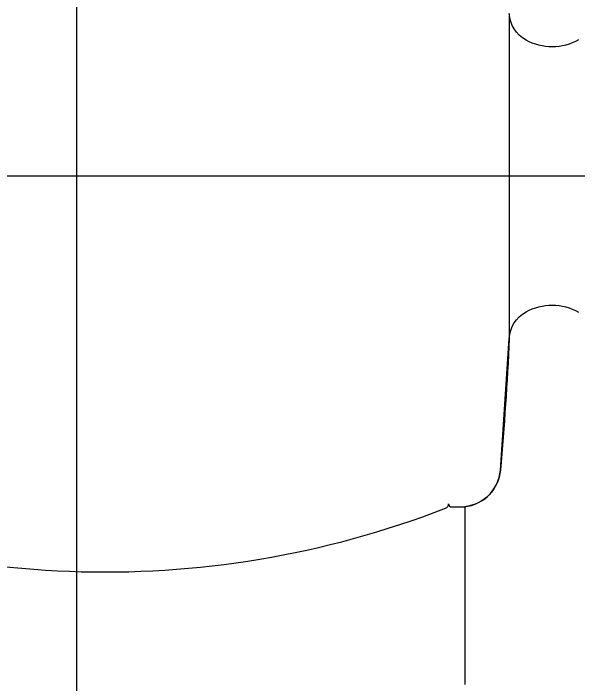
# Model space of a CAD drawing. Header units: millimetres. Extents: x 0 to 3800, y -67 to 2530.
# Drawn here: x 2330.49 to 2366.39, y 860.47 to 903.14 of the extents above; entities that cross this region are included whole.
import ezdxf
from ezdxf.lldxf.tags import DXFTag

# ---------------------------------------------------------------- set-up
doc = ezdxf.new("R2010")
doc.units = ezdxf.units.MM
doc.layers.add('내부선 및 부속', color=4, linetype='Continuous')
doc.layers.add('중심선', color=1, linetype='DASHED')
tags = doc.linetypes.add('DASHDOT', pattern=[70, 31, -13, 13, -13]).pattern_tags.tags
tags[10:11] = [DXFTag(74, 4), DXFTag(75, 0), DXFTag(340, '0'), DXFTag(46, 0.0), DXFTag(50, 0.0), DXFTag(44, 0.0), DXFTag(45, 0.0)]
tags[8:9] = [DXFTag(74, 4), DXFTag(75, 0), DXFTag(340, '0'), DXFTag(46, 0.0), DXFTag(50, 0.0), DXFTag(44, 0.0), DXFTag(45, 0.0)]
tags[6:7] = [DXFTag(74, 4), DXFTag(75, 0), DXFTag(340, '0'), DXFTag(46, 0.0), DXFTag(50, 0.0), DXFTag(44, 0.0), DXFTag(45, 0.0)]
tags[4:5] = [DXFTag(74, 4), DXFTag(75, 0), DXFTag(340, '0'), DXFTag(46, 0.0), DXFTag(50, 0.0), DXFTag(44, 0.0), DXFTag(45, 0.0)]
tags = doc.linetypes.add('DASHED', pattern=[25.72, 12.86, -12.86]).pattern_tags.tags
tags[6:7] = [DXFTag(74, 4), DXFTag(75, 0), DXFTag(340, '0'), DXFTag(46, 0.0), DXFTag(50, 0.0), DXFTag(44, 0.0), DXFTag(45, 0.0)]
tags[4:5] = [DXFTag(74, 4), DXFTag(75, 0), DXFTag(340, '0'), DXFTag(46, 0.0), DXFTag(50, 0.0), DXFTag(44, 0.0), DXFTag(45, 0.0)]

msp = doc.modelspace()

# ---------------------------------------------------------------- linework, layer by layer
at = {"layer": '내부선 및 부속', "linetype": 'Continuous'}
for p, q in [((2361.993, 903.138), (2361.993, 882.467)), ((2361.43, 874.103), (2361.993, 882.467)), ((2358.34, 871.758), (2358.873, 871.758)), ((2359.161, 871.774), (2359.161, 860.466))]:
    msp.add_line(p, q, dxfattribs=at)
at = {"layer": '내부선 및 부속', "linetype": 'Continuous', "flags": 128}
for points in [[(2363.054, 901.437, -0.26058), (2361.993, 903.138)], [(2366.394, 901.461, -0.260899), (2363.054, 901.437)], [(2363.054, 884.168, -0.260899), (2366.394, 884.144)], [(2361.993, 882.467, -0.26058), (2363.054, 884.168)], [(2361.993, 882.467, -0.009694), (2361.43, 874.103)], [(2361.43, 874.103, -0.356849), (2359.163, 871.775)]]:
    msp.add_lwpolyline(points, format="xyb", dxfattribs=at)
at = {"layer": '내부선 및 부속', "linetype": 'Continuous'}
for centre, radius, start, end in [((2358.873, 874.325), 2.566, 270, 355.0386), ((2336.321, 927.253), 59.628, 244.36142, 291.25601), ((2357.826, 871.968), 0.308, 291.256, 359.4489), ((2358.34, 871.963), 0.205, 179.4489, 270)]:
    msp.add_arc(centre, radius, start, end, dxfattribs=at)
at = {"layer": '중심선', "linetype": 'DASHDOT'}
for p, q in [((2334.524, 597.802), (2334.524, 1053.687)), ((2192.524, 892.802), (2400.024, 892.802))]:
    msp.add_line(p, q, dxfattribs=at)

doc.saveas('drawing.dxf')
